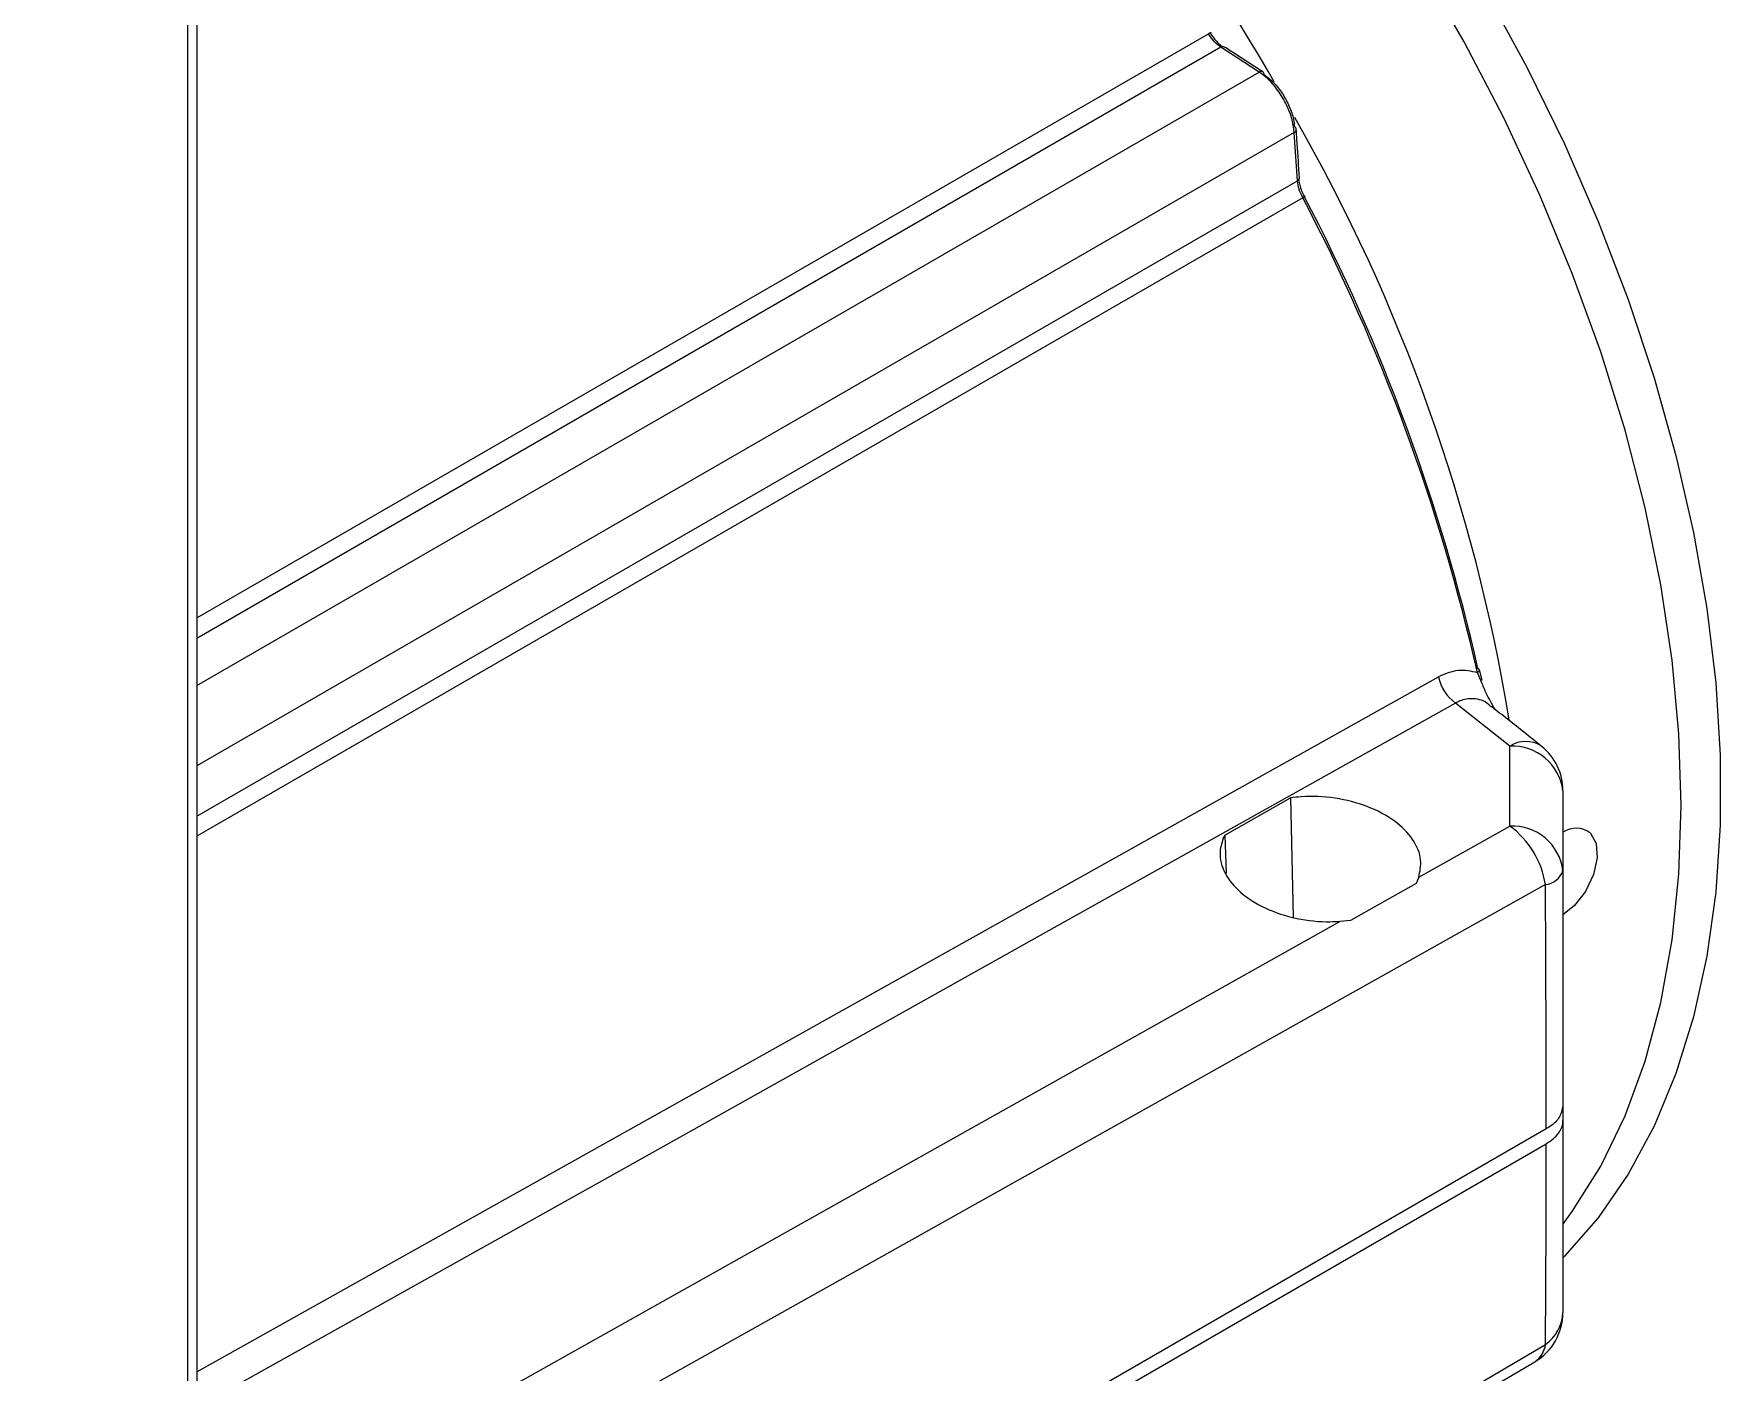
# Model space of a CAD drawing. Extents: x 17.1 to 113.1, y 3.8 to 84.5.
# Drawn here: x 29.945 to 33.638, y 11.756 to 14.687 of the extents above; entities that cross this region are included whole.
import ezdxf

# ---------------------------------------------------------------- set-up
doc = ezdxf.new("R2010")
doc.units = 0
doc.header["$MEASUREMENT"] = 0
doc.layers.add('OBJECT', color=7, linetype='CONTINUOUS')

msp = doc.modelspace()

# ---------------------------------------------------------------- linework, layer by layer
at = {"layer": 'OBJECT'}
for p, q in [((30.2815, 16.4356), (30.2815, 10.9035)), ((30.302, 16.4642), (30.302, 10.9321)), ((30.302, 13.4079), (32.517, 14.6866)), ((32.5444, 14.6571), (30.302, 13.3626)), ((32.6281, 14.6027), (32.5444, 14.6571)), ((32.5525, 14.6575), (32.5527, 14.6574)), ((30.302, 13.2598), (32.6281, 14.6027)), ((32.7051, 14.4707), (30.302, 13.0834)), ((32.7122, 14.3648), (32.7051, 14.4707)), ((30.302, 12.9734), (32.7122, 14.3648)), ((32.7238, 14.3274), (30.302, 12.9293)), ((33.1154, 13.2666), (33.1061, 13.288)), ((33.1169, 13.2713), (33.1111, 13.2935)), ((33.1772, 13.1269), (33.0583, 13.2209)), ((32.5528, 12.9322), (32.6971, 13.0135)), ((32.6971, 13.0135), (32.7029, 12.7516)), ((32.5528, 12.9322), (32.556, 12.8477)), ((32.978, 12.84), (33.1772, 12.9518)), ((32.9723, 12.8261), (32.8286, 12.7449)), ((32.978, 12.84), (32.9723, 12.8261)), ((32.8286, 12.7449), (32.8053, 12.7431)), ((33.2935, 12.3396), (33.2935, 12.3069)), ((33.2569, 12.2885), (29.9449, 10.3766)), ((29.9449, 10.3439), (33.2569, 12.2559))]:
    msp.add_line(p, q, dxfattribs=at)
at = {"layer": 'OBJECT', "flags": 128}
for points in [[(33.2935, 12.0793), (33.314, 12.1075), (33.3762, 12.2074), (33.4294, 12.3175), (33.4733, 12.4372), (33.5078, 12.5657), (33.5325, 12.7024), (33.5474, 12.8464), (33.5524, 12.9971), (33.5474, 13.1535), (33.5325, 13.3148), (33.5078, 13.48), (33.4733, 13.6483), (33.4294, 13.8187), (33.3762, 13.9902), (33.314, 14.1619), (33.2432, 14.3329), (33.1642, 14.5021), (33.0775, 14.6686), (32.9834, 14.8316)], [(33.1254, 14.7778), (33.2147, 14.6131), (33.2966, 14.4454), (33.3705, 14.2756), (33.4361, 14.1047), (33.493, 13.9335), (33.5409, 13.7631), (33.5795, 13.5943), (33.6087, 13.4281), (33.6282, 13.2653), (33.638, 13.107), (33.638, 12.9539), (33.6282, 12.8068), (33.6087, 12.6666), (33.5795, 12.5341), (33.5409, 12.4099), (33.493, 12.2948), (33.4361, 12.1893), (33.3705, 12.0941), (33.2966, 12.0097), (33.2935, 12.0066)], [(32.517, 14.6866), (32.5188, 14.6876), (32.5203, 14.6885), (32.5215, 14.689), (32.5223, 14.6893), (32.5227, 14.6894), (32.5226, 14.6891), (32.5221, 14.6886), (32.5212, 14.6879)], [(32.7238, 14.3274), (32.7256, 14.3284), (32.7271, 14.3294), (32.7282, 14.3301), (32.7289, 14.3306), (32.7291, 14.3309), (32.7288, 14.331), (32.7281, 14.3309), (32.727, 14.3305)], [(30.302, 11.7567), (30.5325, 11.8857), (31.9404, 12.6739), (33.0207, 13.2788)], [(33.1061, 13.288), (33.1078, 13.2892), (33.1092, 13.2904), (33.1101, 13.2917), (33.1105, 13.2928), (33.1106, 13.2934)], [(33.0583, 13.2209), (32.1422, 12.7083), (31.2259, 12.1956), (30.302, 11.6788)], [(33.1772, 12.9518), (33.1772, 13.1068), (33.1772, 13.1269)], [(33.2935, 13.029), (33.2935, 12.874), (33.2935, 12.854)], [(33.3538, 12.9365), (33.3664, 12.9138), (33.3688, 12.882), (33.3607, 12.8454), (33.3431, 12.8088), (33.3184, 12.7773), (33.2935, 12.7571)], [(33.2935, 12.854), (33.2935, 12.6738), (33.2935, 12.5022), (33.2935, 12.3396)], [(33.2552, 12.8236), (33.078, 12.7243), (32.3693, 12.327), (30.302, 11.1684)], [(30.5072, 11.4535), (30.8241, 11.6313), (31.7392, 12.1448), (32.8053, 12.7431)], [(33.2935, 12.3069), (33.2935, 12.1562), (33.2935, 12.0159), (33.2935, 11.8866)], [(30.0019, 9.9027), (30.0595, 9.9366), (30.7684, 10.3536), (33.2552, 11.8169)], [(30.0121, 9.8858), (30.5782, 10.2186), (33.2318, 11.7789)]]:
    msp.add_lwpolyline(points, dxfattribs=at)
at = {"layer": 'OBJECT'}
for centre, radius, start, end in [((29.3349, 12.6775), 3.8327, 29.7851, 54.081), ((32.5488, 14.6505), 0.00791, 61.6304, 123.468), ((32.6325, 14.5961), 0.00792, 61.2001, 123.3822), ((32.632, 14.597), 0.00739, 359.1843, 53.8276), ((32.7017, 14.4777), 0.00784, 296.297, 358.9389), ((32.7024, 14.4767), 0.00717, 6.7383, 61.8025), ((29.2839, 12.5409), 3.945, 9.3856, 29.8348), ((32.7088, 14.3718), 0.00781, 296.1532, 359.0288), ((28.9651, 12.3599), 4.2468, 12.7396, 27.6464), ((28.9428, 12.3468), 4.2684, 12.7396, 27.6464), ((33.1068, 13.2926), 0.00384, 11.7367, 82.3701), ((33.1168, 13.3), 0.0983, 192.4454, 233.5554), ((33.2118, 13.0733), 0.0638, 57.4429, 122.8504), ((33.1825, 13.0151), 0.1118, 7.1409, 92.7265), ((33.1685, 13.029), 0.125, 0, 51.616), ((33.1825, 12.8401), 0.1118, 7.1415, 92.7262), ((33.0603, 12.7928), 0.1973, 8.98, 53.6731), ((33.3224, 12.8951), 0.052, 52.8278, 123.6835), ((33.2503, 12.8691), 0.0458, 276.1858, 340.6853), ((33.1685, 11.8866), 0.125, 300.4583, 0), ((33.2053, 11.8896), 0.0882, 304.4305, 358.0683), ((33.2032, 11.8227), 0.0523, 303.1718, 353.6311)]:
    msp.add_arc(centre, radius, start, end, dxfattribs=at)
for start_param, end_param in [(3.942916, 4.13082), (3.742494, 3.930397)]:
    msp.add_ellipse((33.1685, 14.8296), major_axis=(-0.0619, 3.6533), ratio=0.017273, start_param=start_param, end_param=end_param, dxfattribs=at)
for points, knots in [([(32.5444, 14.6571), (32.5398, 14.6607), (32.53, 14.6682), (32.5215, 14.6802), (32.517, 14.6866)], [0, 0, 0, 0, 0.473398, 1, 1, 1, 1]), ([(32.5212, 14.6879), (32.5262, 14.6806), (32.5344, 14.6687), (32.544, 14.6611), (32.5478, 14.6581)], [0, 0, 0, 0, 0.603443, 1, 1, 1, 1]), ([(32.6363, 14.603), (32.6168, 14.6157), (32.589, 14.6339), (32.5609, 14.652), (32.5525, 14.6574)], [0, 0, 0, 0, 0.700005, 1, 1, 1, 1]), ([(32.7051, 14.4707), (32.7037, 14.481), (32.7009, 14.5017), (32.6868, 14.5356), (32.6672, 14.5669), (32.6464, 14.5897), (32.6332, 14.5991), (32.6281, 14.6027)], [0, 0, 0, 0, 0.216844, 0.433701, 0.650256, 0.866699, 1, 1, 1, 1]), ([(32.6393, 14.5969), (32.6464, 14.5916), (32.6605, 14.5808), (32.6799, 14.5558), (32.6951, 14.5277), (32.7035, 14.5024), (32.7051, 14.4884), (32.7058, 14.4831)], [0, 0, 0, 0, 0.2168348, 0.4336861, 0.6501672, 0.866491, 1, 1, 1, 1]), ([(32.7165, 14.3716), (32.7149, 14.3964), (32.7127, 14.4318), (32.7102, 14.467), (32.7094, 14.4776)], [0, 0, 0, 0, 0.7000048, 1, 1, 1, 1]), ([(32.7147, 14.3672), (32.7153, 14.3631), (32.7171, 14.3514), (32.7231, 14.3387), (32.727, 14.3305)], [0, 0, 0, 0, 0.345763, 1, 1, 1, 1]), ([(32.7238, 14.3274), (32.7209, 14.3337), (32.7148, 14.3466), (32.7131, 14.3586), (32.7122, 14.3648)], [0, 0, 0, 0, 0.486978, 1, 1, 1, 1]), ([(33.0207, 13.2788), (33.0354, 13.2852), (33.0644, 13.2979), (33.0923, 13.2913), (33.1061, 13.288)], [0, 0, 0, 0, 0.505217, 1, 1, 1, 1]), ([(33.1449, 13.2071), (33.1381, 13.2191), (33.1267, 13.2391), (33.1186, 13.2587), (33.1154, 13.2666)], [0, 0, 0, 0, 0.599701, 1, 1, 1, 1]), ([(33.1356, 13.2129), (33.134, 13.2147), (33.1236, 13.2262), (33.0987, 13.2323), (33.0736, 13.2294), (33.0614, 13.2226), (33.0583, 13.2209)], [0, 0, 0, 0, 0.080808, 0.510236, 0.88007, 1, 1, 1, 1]), ([(33.2461, 13.127), (33.234, 13.1366), (33.1975, 13.1656), (33.1609, 13.1945), (33.1365, 13.2138)], [0, 0, 0, 0, 0.331594, 1, 1, 1, 1]), ([(32.978, 12.84), (32.9804, 12.8523), (32.9858, 12.8797), (32.9677, 12.9234), (32.9268, 12.9648), (32.8669, 12.9967), (32.7952, 13.0152), (32.7364, 13.018), (32.7048, 13.0144), (32.6971, 13.0135)], [0, 0, 0, 0, 0.132307, 0.294526, 0.457212, 0.620426, 0.783854, 0.947085, 1, 1, 1, 1]), ([(32.5528, 12.9322), (32.5487, 12.9217), (32.539, 12.8965), (32.5474, 12.8537), (32.5794, 12.8098), (32.6325, 12.7735), (32.7004, 12.7494), (32.7609, 12.7413), (32.7953, 12.7427), (32.8053, 12.7431)], [0, 0, 0, 0, 0.117568, 0.279861, 0.442586, 0.605907, 0.769588, 0.933237, 1, 1, 1, 1]), ([(33.2935, 12.3396), (33.2916, 12.3301), (33.2882, 12.3126), (33.2698, 12.2963), (33.2585, 12.2895), (33.2569, 12.2885)], [0, 0, 0, 0, 0.499398, 0.929182, 1, 1, 1, 1]), ([(33.2569, 12.2559), (33.2671, 12.2633), (33.2862, 12.2771), (33.2931, 12.2962), (33.2934, 12.3056), (33.2935, 12.3069)], [0, 0, 0, 0, 0.499395, 0.929163, 1, 1, 1, 1])]:
    msp.add_open_spline(points, degree=3, knots=knots, dxfattribs=at)

doc.saveas('drawing.dxf')
